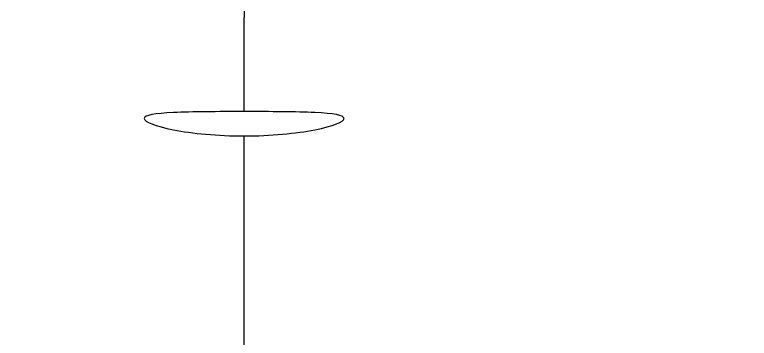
# Model space of a CAD drawing. Header units: millimetres. Extents: x 1617 to 5774, y 11446 to 13973.
# Drawn here: x 4357.23 to 4377.44, y 13798.43 to 13807.35 of the extents above; entities that cross this region are included whole.
import ezdxf

# ---------------------------------------------------------------- set-up
doc = ezdxf.new("R2010")
doc.units = ezdxf.units.MM
doc.layers.get('0').update_dxf_attribs({"color": 250})

# ---------------------------------------------------------------- blocks, each defined once
blk = doc.blocks.new('10')
at = {"linetype": 'Continuous'}
for p, q in [((4363.54, 13804.678), (4363.54, 13807.268)), ((4363.54, 13798.95), (4363.54, 13804.008)), ((4363.54, 13783.899), (4363.54, 13798.95))]:
    blk.add_line(p, q, dxfattribs=at)
blk.add_ellipse((4363.541, 13808.26), major_axis=(-0.001, -1), ratio=0.002734, start_param=-0.618266, end_param=-0.122173, dxfattribs=at)
for points, knots in [([(4363.54, 13783.899), (4362.405, 13783.898), (4361.289, 13784.016), (4359.125, 13784.469), (4358.061, 13784.811), (4355.078, 13786.127), (4353.378, 13787.371), (4350.531, 13790.407), (4349.434, 13792.132), (4347.675, 13795.934), (4347.04, 13797.959), (4346.082, 13802.159), (4345.765, 13804.346), (4345.325, 13808.717), (4345.196, 13810.921), (4345.091, 13813.476), (4345.078, 13813.818), (4345.066, 13814.161)], [0, 0, 0, 0, 0.0625, 0.0625, 0.125, 0.125, 0.25, 0.25, 0.375, 0.375, 0.5, 0.5, 0.625, 0.625, 0.75, 0.75, 0.7693472, 0.7693472, 0.7693472, 0.7693472]), ([(4382.013, 13814.157), (4382.001, 13813.809), (4381.988, 13813.462), (4381.883, 13810.9), (4381.753, 13808.696), (4381.312, 13804.328), (4380.995, 13802.148), (4380.036, 13797.949), (4379.406, 13795.936), (4377.644, 13792.129), (4376.545, 13790.404), (4373.712, 13787.381), (4371.998, 13786.124), (4368.018, 13784.371), (4365.806, 13783.896), (4363.54, 13783.899)], [0.2304262, 0.2304262, 0.2304262, 0.2304262, 0.25, 0.25, 0.375, 0.375, 0.5, 0.5, 0.625, 0.625, 0.75, 0.75, 0.875, 0.875, 1, 1, 1, 1]), ([(4363.54, 13804.678), (4362.813, 13804.677), (4362.102, 13804.675), (4361.088, 13804.628), (4360.79, 13804.577), (4360.789, 13804.402), (4361.081, 13804.279), (4362.107, 13804.076), (4362.813, 13804.007), (4363.54, 13804.008)], [0, 0, 0, 0, 0.25, 0.25, 0.5, 0.5, 0.75, 0.75, 1, 1, 1, 1]), ([(4363.54, 13804.008), (4364.267, 13804.007), (4364.977, 13804.077), (4365.991, 13804.278), (4366.289, 13804.401), (4366.29, 13804.576), (4365.998, 13804.628), (4364.972, 13804.675), (4364.267, 13804.677), (4363.54, 13804.678)], [0, 0, 0, 0, 0.25, 0.25, 0.5, 0.5, 0.75, 0.75, 1, 1, 1, 1])]:
    blk.add_open_spline(points, degree=3, knots=knots, dxfattribs=at)

msp = doc.modelspace()

# ---------------------------------------------------------------- block references
msp.add_blockref('10', (0, 0))

doc.saveas('drawing.dxf')
